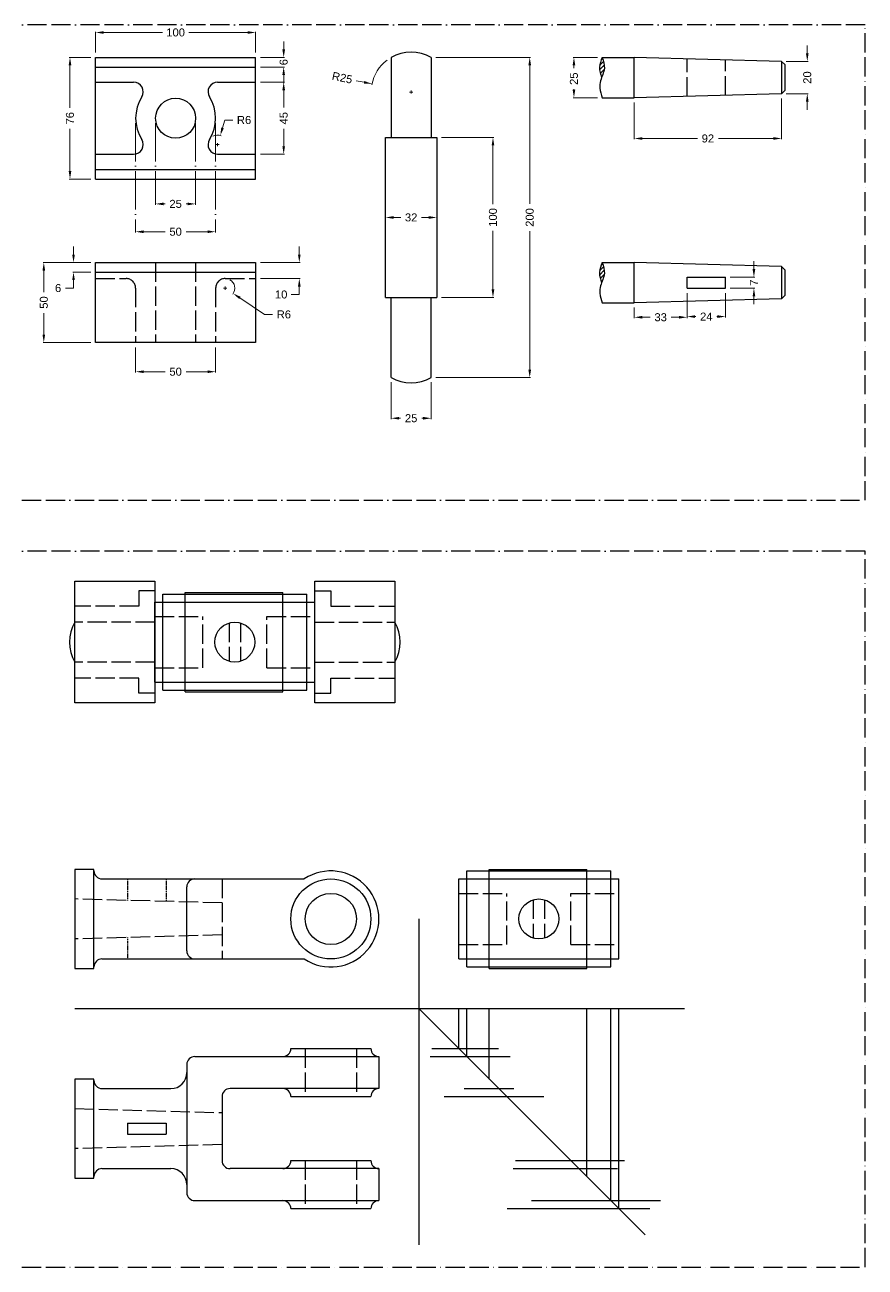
# Model space of a CAD drawing. Header units: millimetres. Extents: x 0 to 858, y -479 to 297.
# Drawn here: x 333 to 858, y -479 to 297 of the extents above; entities that cross this region are included whole.
import ezdxf

# ---------------------------------------------------------------- set-up
doc = ezdxf.new("R2010")
doc.units = ezdxf.units.MM
doc.header["$MEASUREMENT"] = 0
for name, pattern in [('ACAD_ISO02W100', [15, 12, -3]), ('ACAD_ISO04W100', [30, 24, -3, 0, -3]), ('ACAD_ISO11W100', [33, 12, -3, 12, -3, 0, -3]), ('DASHDOT', [1, 0.5, -0.25, 0, -0.25])]:
    doc.linetypes.add(name, pattern=pattern)
for name, color, linetype in [('Cinter', 100, 'ACAD_ISO04W100'), ('Continus', 7, 'Continuous'), ('Dash', 140, 'ACAD_ISO02W100'), ('dimention', 10, 'Continuous'), ('Frame', 170, 'ACAD_ISO11W100')]:
    doc.layers.add(name, color=color, linetype=linetype)
doc.styles.get("Standard").update_dxf_attribs({"font": 'arial.ttf'})
doc.dimstyles.new('valhalla', dxfattribs={"dimtxt": 5, "dimasz": 5, "dimexe": 0.5, "dimexo": 3, "dimgap": 3, "dimtad": 0, "dimtoh": 1, "dimdec": 0, "dimzin": 0, "dimdsep": 46, "dimtxsty": 'Standard', "dimcen": 1, "dimclrd": 1, "dimclre": 1, "dimclrt": 1, "dimadec": 0, "dimazin": 0, "dimtfac": 1, "dimtdec": 0, "dimtofl": 0, "dimtmove": 0, "dimatfit": 3, "dimfxl": 1, "dimtfillclr": 3, "dimtolj": 1, "dimtzin": 0, "dimlwd": 5, "dimlwe": 5, "dimarcsym": 0})

# ---------------------------------------------------------------- blocks, each defined once
blk = doc.blocks.new('*D24')
at = {"layer": 'Defpoints', "color": 0}
for p in [(477.1, 292.23), (377.1, 276.66), (477.1, 276.66)]:
    blk.add_point(p, dxfattribs=at)
at = {"layer": 'dimention', "color": 1, "lineweight": 5}
for p, q in [((377.1, 279.66), (377.1, 292.73)), ((382.1, 292.23), (418.82, 292.23)), ((472.1, 292.23), (435.38, 292.23)), ((477.1, 279.66), (477.1, 292.73))]:
    blk.add_line(p, q, dxfattribs=at)
at = {"layer": 'dimention', "color": 1}
for points in [[(382.1, 293.06), (382.1, 291.39), (377.1, 292.23)], [(472.1, 293.06), (472.1, 291.39), (477.1, 292.23)]]:
    blk.add_solid(points, dxfattribs=at)
at = {"layer": 'dimention', "color": 1, "insert": (427.1, 292.23), "char_height": 5, "attachment_point": 5}
blk.add_mtext('\\A1;100', dxfattribs=at)
blk = doc.blocks.new('*D27')
at = {"layer": 'Defpoints', "color": 0}
for p in [(455.03, 227.92), (453.35, 222.16)]:
    blk.add_point(p, dxfattribs=at)
at = {"layer": 'dimention', "color": 1, "lineweight": 5}
for p, q in [((457.83, 237.51), (456.43, 232.72)), ((462.83, 237.51), (457.83, 237.51)), ((452.35, 222.16), (454.35, 222.16)), ((453.35, 221.16), (453.35, 223.16))]:
    blk.add_line(p, q, dxfattribs=at)
blk.add_arc((453.35, 222.16), 6, 68.94345, 119.19396, dxfattribs=at)
at = {"layer": 'dimention', "color": 1}
blk.add_solid([(455.63, 232.95), (457.23, 232.48), (455.03, 227.92)], dxfattribs=at)
at = {"layer": 'dimention', "color": 1, "insert": (469.86, 237.51), "char_height": 5, "attachment_point": 5}
blk.add_mtext('\\A1;R6', dxfattribs=at)
blk = doc.blocks.new('*D28')
at = {"layer": 'Defpoints', "color": 0}
for p in [(477.1, 276.66), (494.62, 276.66), (477.1, 270.66)]:
    blk.add_point(p, dxfattribs=at)
at = {"layer": 'dimention', "color": 1, "lineweight": 5}
for p, q in [((494.62, 281.66), (494.62, 286.66)), ((480.1, 276.66), (495.12, 276.66)), ((480.1, 270.66), (495.12, 270.66)), ((494.62, 265.66), (494.62, 260.66))]:
    blk.add_line(p, q, dxfattribs=at)
at = {"layer": 'dimention', "color": 1}
for points in [[(493.79, 281.66), (495.46, 281.66), (494.62, 276.66)], [(493.79, 265.66), (495.46, 265.66), (494.62, 270.66)]]:
    blk.add_solid(points, dxfattribs=at)
at = {"layer": 'dimention', "color": 1, "insert": (494.62, 273.66), "char_height": 5, "attachment_point": 5, "rotation": 90}
blk.add_mtext('\\A1;6', dxfattribs=at)
blk = doc.blocks.new('*D29')
at = {"layer": 'Defpoints', "color": 0}
for p in [(477.1, 261.16), (477.1, 216.16), (494.62, 216.16)]:
    blk.add_point(p, dxfattribs=at)
at = {"layer": 'dimention', "color": 1, "lineweight": 5}
for p, q in [((480.1, 261.16), (495.12, 261.16)), ((494.62, 256.16), (494.62, 245.36)), ((494.62, 221.16), (494.62, 231.96)), ((480.1, 216.16), (495.12, 216.16))]:
    blk.add_line(p, q, dxfattribs=at)
at = {"layer": 'dimention', "color": 1}
for points in [[(493.79, 256.16), (495.46, 256.16), (494.62, 261.16)], [(493.79, 221.16), (495.46, 221.16), (494.62, 216.16)]]:
    blk.add_solid(points, dxfattribs=at)
at = {"layer": 'dimention', "color": 1, "insert": (494.62, 238.66), "char_height": 5, "attachment_point": 5, "rotation": 90}
blk.add_mtext('\\A1;45', dxfattribs=at)
blk = doc.blocks.new('*D30')
at = {"layer": 'Defpoints', "color": 0}
for p in [(361.09, 276.66), (377.1, 276.66), (377.1, 200.66)]:
    blk.add_point(p, dxfattribs=at)
at = {"layer": 'dimention', "color": 1, "lineweight": 5}
for p, q in [((374.1, 276.66), (360.59, 276.66)), ((361.09, 271.66), (361.09, 245.22)), ((361.09, 205.66), (361.09, 232.1)), ((374.1, 200.66), (360.59, 200.66))]:
    blk.add_line(p, q, dxfattribs=at)
at = {"layer": 'dimention', "color": 1}
for points in [[(360.26, 271.66), (361.93, 271.66), (361.09, 276.66)], [(360.26, 205.66), (361.93, 205.66), (361.09, 200.66)]]:
    blk.add_solid(points, dxfattribs=at)
at = {"layer": 'dimention', "color": 1, "insert": (361.09, 238.66), "char_height": 5, "attachment_point": 5, "rotation": 90}
blk.add_mtext('\\A1;76', dxfattribs=at)
blk = doc.blocks.new('*D31')
at = {"layer": 'Defpoints', "color": 0}
for p in [(477.1, 148.51), (477.1, 138.51), (504.38, 138.51)]:
    blk.add_point(p, dxfattribs=at)
at = {"layer": 'dimention', "color": 1, "lineweight": 5}
for p, q in [((504.38, 153.51), (504.38, 158.51)), ((480.1, 148.51), (504.88, 148.51)), ((480.1, 138.51), (504.88, 138.51)), ((504.38, 133.51), (504.38, 128.51)), ((504.38, 128.51), (499.38, 128.51))]:
    blk.add_line(p, q, dxfattribs=at)
at = {"layer": 'dimention', "color": 1}
for points in [[(503.54, 153.51), (505.21, 153.51), (504.38, 148.51)], [(503.54, 133.51), (505.21, 133.51), (504.38, 138.51)]]:
    blk.add_solid(points, dxfattribs=at)
at = {"layer": 'dimention', "color": 1, "insert": (493.04, 128.51), "char_height": 5, "attachment_point": 5}
blk.add_mtext('\\A1;10', dxfattribs=at)
blk = doc.blocks.new('*D32')
at = {"layer": 'Defpoints', "color": 0}
for p in [(377.1, 148.51), (363.31, 142.51), (377.1, 142.51)]:
    blk.add_point(p, dxfattribs=at)
at = {"layer": 'dimention', "color": 1, "lineweight": 5}
for p, q in [((363.31, 153.51), (363.31, 158.51)), ((374.1, 148.51), (362.81, 148.51)), ((374.1, 142.51), (362.81, 142.51)), ((363.31, 132.51), (358.31, 132.51)), ((363.31, 137.51), (363.31, 132.51))]:
    blk.add_line(p, q, dxfattribs=at)
at = {"layer": 'dimention', "color": 1}
for points in [[(362.48, 153.51), (364.14, 153.51), (363.31, 148.51)], [(362.48, 137.51), (364.14, 137.51), (363.31, 142.51)]]:
    blk.add_solid(points, dxfattribs=at)
at = {"layer": 'dimention', "color": 1, "insert": (353.66, 132.51), "char_height": 5, "attachment_point": 5}
blk.add_mtext('\\A1;6', dxfattribs=at)
blk = doc.blocks.new('*D33')
at = {"layer": 'Defpoints', "color": 0}
for p in [(344.74, 148.51), (377.1, 148.51), (377.1, 98.51)]:
    blk.add_point(p, dxfattribs=at)
at = {"layer": 'dimention', "color": 1, "lineweight": 5}
for p, q in [((374.1, 148.51), (344.24, 148.51)), ((344.74, 143.51), (344.74, 130.08)), ((344.74, 103.51), (344.74, 116.94)), ((374.1, 98.51), (344.24, 98.51))]:
    blk.add_line(p, q, dxfattribs=at)
at = {"layer": 'dimention', "color": 1}
for points in [[(343.91, 143.51), (345.57, 143.51), (344.74, 148.51)], [(343.91, 103.51), (345.57, 103.51), (344.74, 98.51)]]:
    blk.add_solid(points, dxfattribs=at)
at = {"layer": 'dimention', "color": 1, "insert": (344.74, 123.51), "char_height": 5, "attachment_point": 5, "rotation": 90}
blk.add_mtext('\\A1;50', dxfattribs=at)
blk = doc.blocks.new('*D34')
at = {"layer": 'Defpoints', "color": 0}
for p in [(402.1, 98.51), (452.1, 98.51), (402.1, 80.28)]:
    blk.add_point(p, dxfattribs=at)
at = {"layer": 'dimention', "color": 1, "lineweight": 5}
for p, q in [((402.1, 95.51), (402.1, 79.78)), ((452.1, 95.51), (452.1, 79.78)), ((407.1, 80.28), (420.53, 80.28)), ((447.1, 80.28), (433.68, 80.28))]:
    blk.add_line(p, q, dxfattribs=at)
at = {"layer": 'dimention', "color": 1}
for points in [[(407.1, 81.11), (407.1, 79.44), (402.1, 80.28)], [(447.1, 81.11), (447.1, 79.44), (452.1, 80.28)]]:
    blk.add_solid(points, dxfattribs=at)
at = {"layer": 'dimention', "color": 1, "insert": (427.1, 80.28), "char_height": 5, "attachment_point": 5}
blk.add_mtext('\\A1;50', dxfattribs=at)
blk = doc.blocks.new('*D35')
at = {"layer": 'Defpoints', "color": 0}
for p in [(458.1, 132.51), (463.09, 129.17)]:
    blk.add_point(p, dxfattribs=at)
at = {"layer": 'dimention', "color": 1, "lineweight": 5}
for p, q in [((457.1, 132.51), (459.1, 132.51)), ((458.1, 131.51), (458.1, 133.51)), ((482.71, 116.06), (467.25, 126.39)), ((487.71, 116.06), (482.71, 116.06))]:
    blk.add_line(p, q, dxfattribs=at)
blk.add_arc((458.1, 132.51), 6, 321.45824, 61.35211, dxfattribs=at)
at = {"layer": 'dimention', "color": 1}
blk.add_solid([(467.71, 127.09), (466.78, 125.7), (463.09, 129.17)], dxfattribs=at)
at = {"layer": 'dimention', "color": 1, "insert": (494.74, 116.06), "char_height": 5, "attachment_point": 5}
blk.add_mtext('\\A1;R6', dxfattribs=at)
blk = doc.blocks.new('*D36')
at = {"layer": 'Defpoints', "color": 0}
for p in [(586.77, 276.66), (586.77, 76.66), (648.36, 76.66)]:
    blk.add_point(p, dxfattribs=at)
at = {"layer": 'dimention', "color": 1, "lineweight": 5}
for p, q in [((589.77, 276.66), (648.86, 276.66)), ((648.36, 271.66), (648.36, 185.21)), ((648.36, 81.66), (648.36, 168.1)), ((589.77, 76.66), (648.86, 76.66))]:
    blk.add_line(p, q, dxfattribs=at)
at = {"layer": 'dimention', "color": 1}
for points in [[(647.53, 271.66), (649.2, 271.66), (648.36, 276.66)], [(647.53, 81.66), (649.2, 81.66), (648.36, 76.66)]]:
    blk.add_solid(points, dxfattribs=at)
at = {"layer": 'dimention', "color": 1, "insert": (648.36, 176.66), "char_height": 5, "attachment_point": 5, "rotation": 90}
blk.add_mtext('\\A1;200', dxfattribs=at)
blk = doc.blocks.new('*D37')
at = {"layer": 'Defpoints', "color": 0}
for p in [(590.27, 226.66), (590.27, 126.66), (625.4, 126.66)]:
    blk.add_point(p, dxfattribs=at)
at = {"layer": 'dimention', "color": 1, "lineweight": 5}
for p, q in [((593.27, 226.66), (625.9, 226.66)), ((625.4, 221.66), (625.4, 184.94)), ((625.4, 131.66), (625.4, 168.38)), ((593.27, 126.66), (625.9, 126.66))]:
    blk.add_line(p, q, dxfattribs=at)
at = {"layer": 'dimention', "color": 1}
for points in [[(624.56, 221.66), (626.23, 221.66), (625.4, 226.66)], [(624.56, 131.66), (626.23, 131.66), (625.4, 126.66)]]:
    blk.add_solid(points, dxfattribs=at)
at = {"layer": 'dimention', "color": 1, "insert": (625.4, 176.66), "char_height": 5, "attachment_point": 5, "rotation": 90}
blk.add_mtext('\\A1;100', dxfattribs=at)
blk = doc.blocks.new('*D38')
at = {"layer": 'Defpoints', "color": 0}
for p in [(549.8, 260.09), (574.27, 255.01)]:
    blk.add_point(p, dxfattribs=at)
at = {"layer": 'dimention', "color": 1, "lineweight": 5}
for p, q in [((540, 262.12), (544.9, 261.1)), ((573.27, 255.01), (575.27, 255.01)), ((574.27, 254.01), (574.27, 256.01))]:
    blk.add_line(p, q, dxfattribs=at)
blk.add_arc((574.27, 255.01), 25, 126.87549, 169.42313, dxfattribs=at)
at = {"layer": 'dimention', "color": 1}
blk.add_solid([(545.07, 261.92), (544.73, 260.29), (549.8, 260.09)], dxfattribs=at)
at = {"layer": 'dimention', "color": 1, "insert": (531.2, 263.94), "char_height": 5, "attachment_point": 5, "rotation": 348.27721}
blk.add_mtext('\\A1;R25', dxfattribs=at)
blk = doc.blocks.new('*D39')
at = {"layer": 'Defpoints', "color": 0}
for p in [(561.77, 76.66), (586.77, 76.66), (561.77, 51.21)]:
    blk.add_point(p, dxfattribs=at)
at = {"layer": 'dimention', "color": 1, "lineweight": 5}
for p, q in [((561.77, 73.66), (561.77, 50.71)), ((586.77, 73.66), (586.77, 50.71)), ((566.77, 51.21), (567.63, 51.21)), ((581.77, 51.21), (580.92, 51.21))]:
    blk.add_line(p, q, dxfattribs=at)
at = {"layer": 'dimention', "color": 1}
for points in [[(566.77, 52.05), (566.77, 50.38), (561.77, 51.21)], [(581.77, 52.05), (581.77, 50.38), (586.77, 51.21)]]:
    blk.add_solid(points, dxfattribs=at)
at = {"layer": 'dimention', "color": 1, "insert": (574.27, 51.21), "char_height": 5, "attachment_point": 5}
blk.add_mtext('\\A1;25', dxfattribs=at)
blk = doc.blocks.new('*D40')
at = {"layer": 'Defpoints', "color": 0}
for p in [(746.69, 132.41), (713.69, 123.31), (746.69, 114.3)]:
    blk.add_point(p, dxfattribs=at)
at = {"layer": 'dimention', "color": 1, "lineweight": 5}
for p, q in [((746.69, 129.41), (746.69, 113.8)), ((713.69, 120.31), (713.69, 113.8)), ((718.69, 114.3), (723.61, 114.3)), ((741.69, 114.3), (736.76, 114.3))]:
    blk.add_line(p, q, dxfattribs=at)
at = {"layer": 'dimention', "color": 1}
for points in [[(718.69, 115.14), (718.69, 113.47), (713.69, 114.3)], [(741.69, 115.14), (741.69, 113.47), (746.69, 114.3)]]:
    blk.add_solid(points, dxfattribs=at)
at = {"layer": 'dimention', "color": 1, "insert": (730.19, 114.3), "char_height": 5, "attachment_point": 5}
blk.add_mtext('\\A1;33', dxfattribs=at)
blk = doc.blocks.new('*D41')
at = {"layer": 'Defpoints', "color": 0}
for p in [(746.69, 132.41), (770.69, 132.41), (770.69, 114.72)]:
    blk.add_point(p, dxfattribs=at)
at = {"layer": 'dimention', "color": 1, "lineweight": 5}
for p, q in [((746.69, 129.41), (746.69, 114.22)), ((770.69, 129.41), (770.69, 114.22)), ((751.69, 114.72), (752.07, 114.72)), ((765.69, 114.72), (765.3, 114.72))]:
    blk.add_line(p, q, dxfattribs=at)
at = {"layer": 'dimention', "color": 1}
for points in [[(751.69, 115.55), (751.69, 113.89), (746.69, 114.72)], [(765.69, 115.55), (765.69, 113.89), (770.69, 114.72)]]:
    blk.add_solid(points, dxfattribs=at)
at = {"layer": 'dimention', "color": 1, "insert": (758.69, 114.72), "char_height": 5, "attachment_point": 5}
blk.add_mtext('\\A1;24', dxfattribs=at)
blk = doc.blocks.new('*D42')
at = {"layer": 'Defpoints', "color": 0}
for p in [(770.69, 139.41), (770.69, 132.41), (788.46, 139.41)]:
    blk.add_point(p, dxfattribs=at)
at = {"layer": 'dimention', "color": 1, "lineweight": 5}
for p, q in [((788.46, 144.41), (788.46, 149.41)), ((773.69, 139.41), (788.96, 139.41)), ((773.69, 132.41), (788.96, 132.41)), ((788.46, 127.41), (788.46, 122.41))]:
    blk.add_line(p, q, dxfattribs=at)
at = {"layer": 'dimention', "color": 1}
for points in [[(787.63, 144.41), (789.29, 144.41), (788.46, 139.41)], [(787.63, 127.41), (789.29, 127.41), (788.46, 132.41)]]:
    blk.add_solid(points, dxfattribs=at)
at = {"layer": 'dimention', "color": 1, "insert": (788.46, 135.91), "char_height": 5, "attachment_point": 5, "rotation": 90}
blk.add_mtext('\\A1;7', dxfattribs=at)
blk = doc.blocks.new('*D43')
at = {"layer": 'Defpoints', "color": 0}
for p in [(713.69, 251.46), (805.69, 253.96), (805.69, 225.99)]:
    blk.add_point(p, dxfattribs=at)
at = {"layer": 'dimention', "color": 1, "lineweight": 5}
for p, q in [((713.69, 248.46), (713.69, 225.49)), ((805.69, 250.96), (805.69, 225.49)), ((718.69, 225.99), (753.13, 225.99)), ((800.69, 225.99), (766.24, 225.99))]:
    blk.add_line(p, q, dxfattribs=at)
at = {"layer": 'dimention', "color": 1}
for points in [[(718.69, 226.83), (718.69, 225.16), (713.69, 225.99)], [(800.69, 226.83), (800.69, 225.16), (805.69, 225.99)]]:
    blk.add_solid(points, dxfattribs=at)
at = {"layer": 'dimention', "color": 1, "insert": (759.69, 225.99), "char_height": 5, "attachment_point": 5}
blk.add_mtext('\\A1;92', dxfattribs=at)
blk = doc.blocks.new('*D44')
at = {"layer": 'Defpoints', "color": 0}
for p in [(676, 276.66), (693.69, 276.66), (693.69, 251.46)]:
    blk.add_point(p, dxfattribs=at)
at = {"layer": 'dimention', "color": 1, "lineweight": 5}
for p, q in [((690.69, 276.66), (675.5, 276.66)), ((676, 271.66), (676, 270)), ((676, 256.46), (676, 256.72)), ((690.69, 251.46), (675.5, 251.46))]:
    blk.add_line(p, q, dxfattribs=at)
at = {"layer": 'dimention', "color": 1}
for points in [[(675.17, 271.66), (676.83, 271.66), (676, 276.66)], [(675.17, 256.46), (676.83, 256.46), (676, 251.46)]]:
    blk.add_solid(points, dxfattribs=at)
at = {"layer": 'dimention', "color": 1, "insert": (676, 263.36), "char_height": 5, "attachment_point": 5, "rotation": 90}
blk.add_mtext('\\A1;25', dxfattribs=at)
blk = doc.blocks.new('*D45')
at = {"layer": 'Defpoints', "color": 0}
for p in [(805.69, 274.16), (821.8, 274.16), (805.69, 253.96)]:
    blk.add_point(p, dxfattribs=at)
at = {"layer": 'dimention', "color": 1, "lineweight": 5}
for p, q in [((821.8, 279.16), (821.8, 284.16)), ((808.69, 274.16), (822.3, 274.16)), ((808.69, 253.96), (822.3, 253.96)), ((821.8, 248.96), (821.8, 243.96))]:
    blk.add_line(p, q, dxfattribs=at)
at = {"layer": 'dimention', "color": 1}
for points in [[(820.97, 279.16), (822.63, 279.16), (821.8, 274.16)], [(820.97, 248.96), (822.63, 248.96), (821.8, 253.96)]]:
    blk.add_solid(points, dxfattribs=at)
at = {"layer": 'dimention', "color": 1, "insert": (821.8, 264.06), "char_height": 5, "attachment_point": 5, "rotation": 90}
blk.add_mtext('\\A1;20', dxfattribs=at)
blk = doc.blocks.new('*D46')
at = {"layer": 'Defpoints', "color": 0}
for p in [(558.27, 176.66), (558.27, 176.66), (590.27, 176.66)]:
    blk.add_point(p, dxfattribs=at)
at = {"layer": 'dimention', "color": 1, "lineweight": 5}
for p, q in [((558.27, 179.66), (558.27, 177.16)), ((590.27, 179.66), (590.27, 177.16)), ((563.27, 176.66), (567.72, 176.66)), ((585.27, 176.66), (580.83, 176.66))]:
    blk.add_line(p, q, dxfattribs=at)
at = {"layer": 'dimention', "color": 1}
for points in [[(563.27, 177.49), (563.27, 175.82), (558.27, 176.66)], [(585.27, 177.49), (585.27, 175.82), (590.27, 176.66)]]:
    blk.add_solid(points, dxfattribs=at)
at = {"layer": 'dimention', "color": 1, "insert": (574.27, 176.66), "char_height": 5, "attachment_point": 5}
blk.add_mtext('\\A1;32', dxfattribs=at)
blk = doc.blocks.new('*D51')
at = {"layer": 'Cinter', "color": 1, "lineweight": 5}
for p, q in [((414.6, 235.66), (414.6, 184.62)), ((439.6, 235.66), (439.6, 184.62)), ((419.6, 185.12), (420.46, 185.12)), ((434.6, 185.12), (433.75, 185.12))]:
    blk.add_line(p, q, dxfattribs=at)
at = {"layer": 'Cinter', "color": 1}
for points in [[(419.6, 185.95), (419.6, 184.28), (414.6, 185.12)], [(434.6, 185.95), (434.6, 184.28), (439.6, 185.12)]]:
    blk.add_solid(points, dxfattribs=at)
at = {"layer": 'Defpoints', "color": 0}
for p in [(414.6, 238.66), (439.6, 238.66), (414.6, 185.12)]:
    blk.add_point(p, dxfattribs=at)
at = {"layer": 'Cinter', "color": 1, "insert": (427.1, 185.12), "char_height": 5, "attachment_point": 5}
blk.add_mtext('\\A1;25', dxfattribs=at)
blk = doc.blocks.new('*D52')
at = {"layer": 'Cinter', "color": 1, "lineweight": 5}
for p, q in [((402.1, 235.66), (402.1, 167.23)), ((452.1, 235.66), (452.1, 167.23)), ((407.1, 167.73), (420.53, 167.73)), ((447.1, 167.73), (433.68, 167.73))]:
    blk.add_line(p, q, dxfattribs=at)
at = {"layer": 'Cinter', "color": 1}
for points in [[(407.1, 168.57), (407.1, 166.9), (402.1, 167.73)], [(447.1, 168.57), (447.1, 166.9), (452.1, 167.73)]]:
    blk.add_solid(points, dxfattribs=at)
at = {"layer": 'Defpoints', "color": 0}
for p in [(402.1, 238.66), (452.1, 238.66), (402.1, 167.73)]:
    blk.add_point(p, dxfattribs=at)
at = {"layer": 'Cinter', "color": 1, "insert": (427.1, 167.73), "char_height": 5, "attachment_point": 5}
blk.add_mtext('\\A1;50', dxfattribs=at)

msp = doc.modelspace()

# ---------------------------------------------------------------- hatches: boundary and pattern name
at = {"layer": 'Continus'}
h = msp.add_hatch(dxfattribs=at)
h.set_pattern_fill('ANSI31', color=256, scale=15, style=0)
h.set_pattern_definition([(45, (-141.6529, 0), (-1.3258252, 1.3258252), [])])
edge = h.paths.add_edge_path()
edge.add_spline(control_points=[(693.69, 276.66), (692.82, 274.58), (691.11, 270.45), (692.57, 266.21), (693.3, 264.09)], knot_values=[0, 0, 0, 0, 6.492425, 12.964427, 12.964427, 12.964427, 12.964427], degree=3, periodic=0)
edge.add_spline(control_points=[(693.3, 264.09), (694.01, 266.02), (695.81, 270.07), (694.43, 274.36), (693.69, 276.66)], knot_values=[0, 0, 0, 0, 6.028229, 12.97498, 12.97498, 12.97498, 12.97498], degree=3, periodic=0)
h = msp.add_hatch(dxfattribs=at)
h.set_pattern_fill('ANSI31', color=256, scale=15, style=0)
h.set_pattern_definition([(45, (-141.6529, -128.1481), (-1.3258252, 1.3258252), [])])
edge = h.paths.add_edge_path()
edge.add_spline(control_points=[(693.69, 148.51), (692.82, 146.44), (691.11, 142.3), (692.57, 138.06), (693.3, 135.95)], knot_values=[0, 0, 0, 0, 6.492425, 12.964427, 12.964427, 12.964427, 12.964427], degree=3, periodic=0)
edge.add_spline(control_points=[(693.3, 135.95), (694.01, 137.87), (695.81, 141.92), (694.43, 146.21), (693.69, 148.51)], knot_values=[0, 0, 0, 0, 6.028229, 12.97498, 12.97498, 12.97498, 12.97498], degree=3, periodic=0)

# ---------------------------------------------------------------- linework, layer by layer
for p, q in [((377.1, 276.66), (477.1, 276.66)), ((377.1, 200.66), (377.1, 276.66)), ((477.1, 200.66), (477.1, 276.66)), ((561.77, 276.66), (561.77, 226.66)), ((586.77, 276.66), (586.77, 226.66)), ((693.69, 276.66), (713.69, 276.66)), ((805.69, 274.16), (713.69, 276.66)), ((713.69, 251.46), (713.69, 276.66)), ((805.69, 274.16), (805.69, 253.96)), ((805.69, 274.16), (807.69, 272.16)), ((807.69, 272.16), (807.69, 255.96)), ((377.1, 270.66), (477.1, 270.66)), ((377.1, 261.16), (400.86, 261.16)), ((453.35, 261.16), (477.1, 261.16)), ((693.69, 251.46), (713.69, 251.46)), ((805.69, 253.96), (713.69, 251.46)), ((805.69, 253.96), (807.69, 255.96)), ((558.27, 126.66), (558.27, 226.66)), ((558.27, 226.66), (590.27, 226.66)), ((590.27, 226.66), (590.27, 126.66)), ((377.1, 216.16), (400.86, 216.16)), ((453.35, 216.16), (477.1, 216.16)), ((377.1, 206.66), (477.1, 206.66)), ((377.1, 200.66), (477.1, 200.66)), ((377.1, 148.51), (477.1, 148.51)), ((377.1, 98.51), (377.1, 148.51)), ((477.1, 148.51), (477.1, 98.51)), ((693.69, 148.51), (713.69, 148.51)), ((805.69, 146.01), (713.69, 148.51)), ((713.69, 123.31), (713.69, 148.51)), ((377.1, 142.51), (477.1, 142.51)), ((805.69, 146.01), (805.69, 125.81)), ((805.69, 146.01), (807.69, 144.01)), ((807.69, 144.01), (807.69, 127.81)), ((746.69, 132.41), (746.69, 139.41)), ((746.69, 139.41), (770.69, 139.41)), ((746.69, 132.41), (770.69, 132.41)), ((770.69, 132.41), (770.69, 139.41)), ((558.27, 126.66), (590.27, 126.66)), ((561.77, 76.66), (561.77, 126.66)), ((586.77, 76.66), (586.77, 126.66)), ((805.69, 125.81), (713.69, 123.31)), ((805.69, 125.81), (807.69, 127.81)), ((693.69, 123.31), (713.69, 123.31)), ((477.1, 98.51), (377.1, 98.51)), ((364.09, -50.65), (414.09, -50.65)), ((364.09, -126.65), (364.09, -50.65)), ((414.09, -50.65), (414.09, -126.65)), ((514.09, -126.65), (514.09, -50.65)), ((514.09, -50.65), (564.09, -50.65)), ((564.09, -50.65), (564.09, -126.65)), ((419.09, -58.65), (509.09, -58.65)), ((419.09, -118.65), (419.09, -58.65)), ((433.09, -119.65), (433.09, -57.65)), ((433.09, -57.65), (494.09, -57.65)), ((494.09, -119.65), (494.09, -57.65)), ((509.09, -118.65), (509.09, -58.65)), ((414.09, -63.65), (514.09, -63.65)), ((414.09, -113.65), (414.09, -63.65)), ((514.09, -113.65), (514.09, -63.65)), ((414.09, -113.65), (514.09, -113.65)), ((419.09, -118.65), (509.09, -118.65)), ((433.09, -119.65), (494.09, -119.65)), ((414.09, -126.65), (364.09, -126.65)), ((564.09, -126.65), (514.09, -126.65)), ((364.09, -230.62), (364.09, -292.62)), ((376.09, -230.62), (364.09, -230.62)), ((376.09, -292.62), (376.09, -230.62)), ((609.09, -231.62), (699.09, -231.62)), ((609.09, -291.62), (609.09, -231.62)), ((623.09, -230.62), (684.09, -230.62)), ((623.09, -292.62), (623.09, -230.62)), ((684.09, -292.62), (684.09, -230.62)), ((699.09, -291.62), (699.09, -231.62)), ((381.09, -236.62), (507.51, -236.62)), ((604.09, -236.62), (704.09, -236.62)), ((604.09, -286.62), (604.09, -236.62)), ((704.09, -286.62), (704.09, -236.62)), ((434.09, -281.62), (434.09, -241.62)), ((579.09, -261.62), (579.09, -465.19)), ((381.09, -286.62), (507.51, -286.62)), ((604.09, -286.62), (704.09, -286.62)), ((364.09, -292.62), (376.09, -292.62)), ((609.09, -291.62), (699.09, -291.62)), ((623.09, -292.62), (684.09, -292.62)), ((364.09, -317.62), (745, -317.62)), ((579.09, -317.62), (720.51, -459.04)), ((604.09, -342.62), (604.09, -317.62)), ((609.09, -347.62), (609.09, -317.62)), ((623.09, -361.62), (623.09, -317.62)), ((684.09, -422.62), (684.09, -317.62)), ((699.09, -437.62), (699.09, -317.62)), ((704.09, -442.62), (704.09, -317.62)), ((439.09, -347.62), (554.09, -347.62)), ((499.09, -342.62), (549.09, -342.62)), ((554.09, -347.62), (554.09, -367.62)), ((586.22, -347.62), (636.1, -347.62)), ((587.18, -342.62), (628.91, -342.62)), ((434.09, -352.62), (434.09, -432.62)), ((364.09, -361.62), (364.09, -423.62)), ((376.09, -361.62), (364.09, -361.62)), ((376.09, -423.62), (376.09, -361.62)), ((381.09, -367.62), (424.09, -367.62)), ((554.09, -367.62), (461.09, -367.62)), ((607.33, -367.62), (638.5, -367.62)), ((456.09, -372.62), (456.09, -412.62)), ((499.09, -372.62), (549.09, -372.62)), ((594.86, -372.62), (657.21, -372.62)), ((397.09, -389.12), (397.09, -396.12)), ((397.09, -389.12), (421.09, -389.12)), ((421.09, -389.12), (421.09, -396.12)), ((397.09, -396.12), (421.09, -396.12)), ((381.09, -417.62), (424.09, -417.62)), ((554.09, -417.62), (461.09, -417.62)), ((499.09, -412.62), (549.09, -412.62)), ((554.09, -417.62), (554.09, -437.62)), ((638.02, -417.62), (703.25, -417.62)), ((639.46, -412.62), (707.56, -412.62)), ((364.09, -423.62), (376.09, -423.62)), ((439.09, -437.62), (554.09, -437.62)), ((649.53, -437.62), (730.1, -437.62)), ((499.09, -442.62), (549.09, -442.62)), ((634.18, -442.62), (723.39, -442.62))]:
    msp.add_line(p, q, dxfattribs=at)
for centre, radius in [((427.1, 238.66), 12.5), ((464.09, -88.65), 12.5), ((524.09, -261.62), 25), ((524.09, -261.62), 16), ((654.09, -261.62), 12.5)]:
    msp.add_circle(centre, radius, dxfattribs=at)
for centre, radius, start, end in [((574.27, 255.01), 25, 60, 120), ((400.86, 255.16), 6, 327.84185, 90), ((453.35, 255.16), 6, 90, 212.15815), ((427.1, 238.66), 25, 147.84185, 212.15815), ((427.1, 238.66), 25, 327.84185, 32.15815), ((400.86, 222.16), 6, 270, 32.15815), ((453.35, 222.16), 6, 147.84185, 270), ((574.27, 98.31), 25, 240, 300), ((385.74, -88.65), 25, 150, 210), ((542.44, -88.65), 25, 330, 30), ((381.09, -231.62), 5, 180, 270), ((524.09, -261.62), 30, 236.44269, 123.55731), ((439.09, -241.62), 5, 90, 180), ((381.09, -291.62), 5, 90, 180), ((439.09, -281.62), 5, 180, 270), ((439.09, -352.62), 5, 90, 180), ((494.09, -342.62), 5, 270, 0), ((554.09, -342.62), 5, 180, 270), ((381.09, -362.62), 5, 180, 270), ((424.09, -357.62), 10, 270, 0), ((461.09, -372.62), 5, 90, 180), ((494.09, -372.62), 5, 0, 90), ((554.09, -372.62), 5, 90, 180), ((381.09, -422.62), 5, 90, 180), ((424.09, -427.62), 10, 0, 90), ((461.09, -412.62), 5, 180, 270), ((494.09, -412.62), 5, 270, 0), ((554.09, -412.62), 5, 180, 270), ((439.09, -432.62), 5, 180, 270), ((494.09, -442.62), 5, 0, 90), ((554.09, -442.62), 5, 90, 180)]:
    msp.add_arc(centre, radius, start, end, dxfattribs=at)
for points in [[(693.69, 276.66), (691.9, 270.41), (693.3, 264.09)], [(693.69, 276.66), (694.99, 269.83), (692.64, 262.11), (692.16, 257.47), (693.69, 251.46)], [(693.69, 148.51), (691.9, 142.27), (693.3, 135.95)], [(693.69, 148.51), (694.99, 141.69), (692.64, 133.96), (692.16, 129.32), (693.69, 123.31)]]:
    msp.add_spline(points, degree=3, dxfattribs=at)
at = {"layer": 'Dash'}
for p, q in [((746.69, 252.35), (746.69, 275.76)), ((770.69, 253.01), (770.69, 275.11)), ((414.6, 148.51), (414.6, 98.51)), ((439.6, 148.51), (439.6, 98.51)), ((377.1, 138.51), (396.1, 138.51)), ((402.1, 132.51), (402.1, 98.51)), ((452.1, 132.51), (452.1, 98.51)), ((458.1, 138.51), (477.1, 138.51)), ((414.09, -56.65), (404.09, -56.65)), ((404.09, -56.65), (404.09, -66.15)), ((514.09, -56.65), (524.09, -56.65)), ((524.09, -56.65), (524.09, -66.15)), ((404.09, -66.15), (364.09, -66.15)), ((524.09, -66.15), (564.09, -66.15)), ((414.09, -76.15), (364.09, -76.15)), ((414.09, -72.65), (444.09, -72.65)), ((444.09, -104.65), (444.09, -72.65)), ((460.59, -76.65), (460.59, -100.65)), ((467.59, -76.65), (467.59, -100.65)), ((484.09, -104.65), (484.09, -72.65)), ((484.09, -72.65), (514.09, -72.65)), ((514.09, -76.15), (564.09, -76.15)), ((414.09, -101.15), (364.09, -101.15)), ((414.09, -104.65), (444.09, -104.65)), ((484.09, -104.65), (514.09, -104.65)), ((514.09, -101.15), (564.09, -101.15)), ((404.09, -111.15), (364.09, -111.15)), ((404.09, -120.65), (404.09, -111.15)), ((524.09, -120.65), (524.09, -111.15)), ((524.09, -111.15), (564.09, -111.15)), ((414.09, -120.65), (404.09, -120.65)), ((514.09, -120.65), (524.09, -120.65)), ((456.09, -236.62), (456.09, -286.62)), ((604.09, -245.62), (634.09, -245.62)), ((634.09, -277.62), (634.09, -245.62)), ((674.09, -245.62), (704.09, -245.62)), ((674.09, -277.62), (674.09, -245.62)), ((456.09, -251.62), (364.09, -249.12)), ((650.59, -249.62), (650.59, -273.62)), ((657.59, -249.62), (657.59, -273.62)), ((456.09, -271.62), (364.09, -274.12)), ((604.09, -277.62), (634.09, -277.62)), ((674.09, -277.62), (704.09, -277.62)), ((508.09, -342.62), (508.09, -372.62)), ((540.09, -342.62), (540.09, -372.62)), ((364.09, -380.12), (456.09, -382.62)), ((456.09, -402.62), (364.09, -405.12)), ((508.09, -412.62), (508.09, -442.62)), ((540.09, -412.62), (540.09, -442.62))]:
    msp.add_line(p, q, dxfattribs=at)
at = {"layer": 'Dash', "linetype": 'DASHDOT'}
for p, q in [((397.09, -236.62), (397.09, -250.02)), ((421.09, -236.62), (421.09, -250.67)), ((397.09, -273.22), (397.09, -286.62))]:
    msp.add_line(p, q, dxfattribs=at)
at = {"layer": 'Dash'}
for centre, start, end in [((396.1, 132.51), 0, 90), ((458.1, 132.51), 90, 180)]:
    msp.add_arc(centre, 6, start, end, dxfattribs=at)
at = {"layer": 'Frame'}
for points in [[(0, 0), (857.97, 0), (857.97, 297), (0, 297)], [(0, -479.17), (857.97, -479.17), (857.97, -31.77), (0, -31.77)]]:
    msp.add_lwpolyline(points, close=True, dxfattribs=at)

# ---------------------------------------------------------------- dimensions: what is measured, and where the dimension line sits
at = {"layer": 'Cinter'}
dim = msp.add_linear_dim(base=(402.1, 167.73), p1=(452.1, 238.66), p2=(402.1, 238.66), dimstyle='valhalla', dxfattribs=at)
dim.commit()
dim.dimension.update_dxf_attribs({"geometry": '*D52', "text_midpoint": (427.1, 167.73)})
dim = msp.add_linear_dim(base=(414.6, 185.12), p1=(439.6, 238.66), p2=(414.6, 238.66), dimstyle='valhalla', dxfattribs=at)
dim.commit()
dim.dimension.update_dxf_attribs({"geometry": '*D51', "text_midpoint": (427.1, 185.12), "dimtype": 160})
at = {"layer": 'dimention'}
for base, p1, p2, picture, middle in [((477.1, 292.23), (377.1, 276.66), (477.1, 276.66), '*D24', (427.1, 292.23)), ((770.69, 114.72), (746.69, 132.41), (770.69, 132.41), '*D41', (758.69, 114.72)), ((561.77, 51.21), (586.77, 76.66), (561.77, 76.66), '*D39', (574.27, 51.21))]:
    dim = msp.add_linear_dim(base=base, p1=p1, p2=p2, dimstyle='valhalla', dxfattribs=at)
    dim.commit()
    dim.dimension.update_dxf_attribs({"geometry": picture, "text_midpoint": middle, "dimtype": 160})
for base, p1, p2, picture, middle in [((494.62, 276.66), (477.1, 270.66), (477.1, 276.66), '*D28', (494.62, 273.66)), ((821.8, 274.16), (805.69, 253.96), (805.69, 274.16), '*D45', (821.8, 264.06)), ((361.09, 276.66), (377.1, 200.66), (377.1, 276.66), '*D30', (361.09, 238.66)), ((676, 276.66), (693.69, 251.46), (693.69, 276.66), '*D44', (676, 263.36)), ((788.46, 139.41), (770.69, 132.41), (770.69, 139.41), '*D42', (788.46, 135.91))]:
    dim = msp.add_linear_dim(base=base, p1=p1, p2=p2, angle=90, dimstyle='valhalla', dxfattribs=at)
    dim.commit()
    dim.dimension.update_dxf_attribs({"geometry": picture, "text_midpoint": middle, "dimtype": 160})
for center, mpoint, picture, middle in [((574.27, 255.01), (549.8, 260.09), '*D38', (531.2, 263.94)), ((453.35, 222.16), (455.03, 227.92), '*D27', (469.86, 237.51))]:
    dim = msp.add_radius_dim(center=center, mpoint=mpoint, dimstyle='valhalla', dxfattribs=at)
    dim.commit()
    dim.dimension.update_dxf_attribs({"geometry": picture, "text_midpoint": middle})
for base, p1, p2, picture, middle in [((648.36, 76.66), (586.77, 276.66), (586.77, 76.66), '*D36', (648.36, 176.66)), ((494.62, 216.16), (477.1, 261.16), (477.1, 216.16), '*D29', (494.62, 238.66)), ((625.4, 126.66), (590.27, 226.66), (590.27, 126.66), '*D37', (625.4, 176.66)), ((363.31, 142.51), (377.1, 148.51), (377.1, 142.51), '*D32', (353.66, 132.51)), ((504.38, 138.51), (477.1, 148.51), (477.1, 138.51), '*D31', (493.04, 128.51)), ((344.74, 148.51), (377.1, 98.51), (377.1, 148.51), '*D33', (344.74, 123.51))]:
    dim = msp.add_linear_dim(base=base, p1=p1, p2=p2, angle=90, dimstyle='valhalla', dxfattribs=at)
    dim.commit()
    dim.dimension.update_dxf_attribs({"geometry": picture, "text_midpoint": middle})
for base, p1, p2, picture, middle in [((805.69, 225.99), (713.69, 251.46), (805.69, 253.96), '*D43', (759.69, 225.99)), ((558.27, 176.66), (590.27, 176.66), (558.27, 176.66), '*D46', (574.27, 176.66)), ((746.69, 114.3), (713.69, 123.31), (746.69, 132.41), '*D40', (730.19, 114.3)), ((402.1, 80.28), (452.1, 98.51), (402.1, 98.51), '*D34', (427.1, 80.28))]:
    dim = msp.add_linear_dim(base=base, p1=p1, p2=p2, dimstyle='valhalla', dxfattribs=at)
    dim.commit()
    dim.dimension.update_dxf_attribs({"geometry": picture, "text_midpoint": middle})
dim = msp.add_radius_dim(center=(458.1, 132.51), mpoint=(463.09, 129.17), dimstyle='valhalla', dxfattribs=at)
dim.commit()
dim.dimension.update_dxf_attribs({"geometry": '*D35', "text_midpoint": (494.74, 116.06), "dimtype": 164})

doc.saveas('drawing.dxf')
